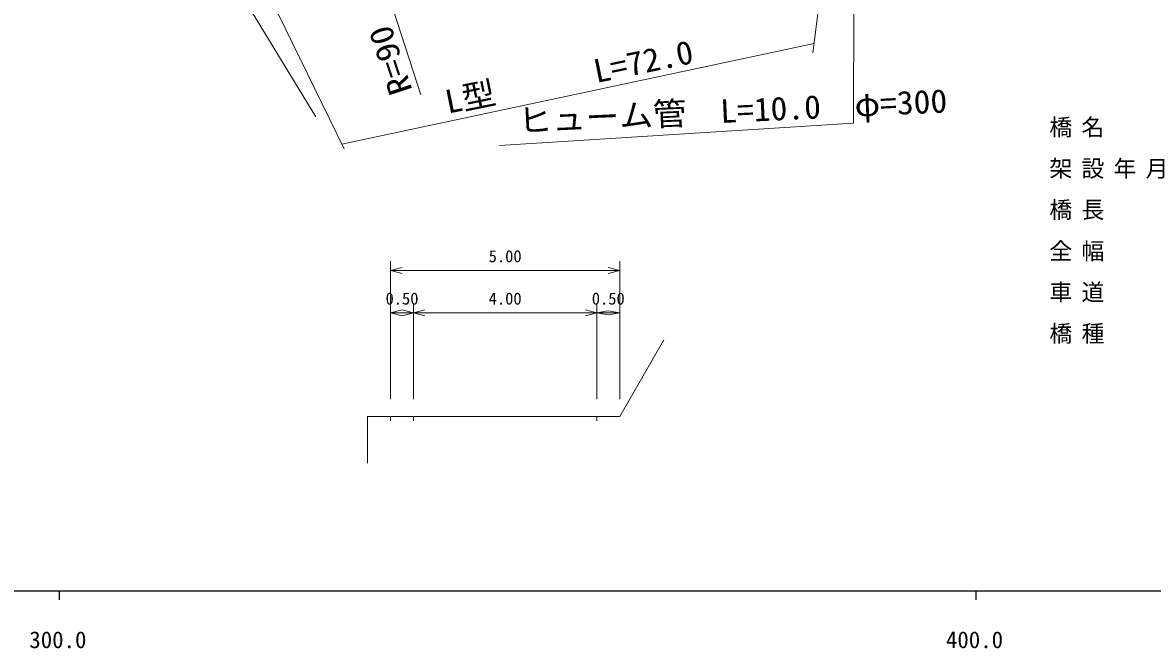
# Model space of a CAD drawing. Units: millimetres, scale not verified, with parts at other scales. Extents: x 40000 to 680000, y 20000 to 380000.
# Drawn here: x 363994 to 487252, y 198715 to 266988 of the extents above; entities that cross this region are included whole.
import ezdxf
from ezdxf.enums import TextEntityAlignment as Align

# ---------------------------------------------------------------- set-up
doc = ezdxf.new("R2010")
doc.units = ezdxf.units.MM
doc.header["$LTSCALE"] = 1000
for name, color, linetype, lineweight in [('M-BMK', 2, 'Continuous', 13), ('M-TTL-BAND', 7, 'Continuous', 25), ('M-WORK', 1, 'Continuous', 13)]:
    doc.layers.add(name, color=color, linetype=linetype, lineweight=lineweight)
doc.layers.add('M-STR-HTXT', color=7, linetype='Continuous')
doc.styles.add('ＭＳ ゴシック', font='')
doc.styles.get('ＭＳ ゴシック').set_extended_font_data('MS Gothic')

# ---------------------------------------------------------------- blocks, each defined once
blk = doc.blocks.new('open_arrow')
at = {"color": 0, "linetype": 'Continuous', "lineweight": -2}
blk.add_lwpolyline([(7.5, 1.25), (0, 0), (7.5, -1.25)], dxfattribs=at)

msp = doc.modelspace()

# ---------------------------------------------------------------- linework, layer by layer
at = {"layer": 'M-BMK'}
msp.add_open_spline([(478457, 300159), (478550, 300157), (478634, 300155), (478710, 300152), (479999, 300102), (483851, 299705), (485128, 299524), (486028, 299396), (488694, 298824), (489577, 298612), (490765, 298325), (494303, 297363), (495478, 297029), (496483, 296744), (499496, 295882), (500475, 295518), (502597, 294726), (508872, 292116), (510968, 291256), (512587, 290591), (517431, 288562), (519049, 287895), (521811, 286756), (530120, 283395), (532867, 282222), (534008, 281735), (537378, 280149), (538489, 279597), (539642, 279025), (543051, 277209), (544185, 276600), (545707, 275782), (550262, 273306), (551771, 272464), (552522, 272045), (554724, 270700), (555485, 270299), (556378, 269828), (559100, 268492), (560034, 268107), (560712, 267827), (562817, 267173), (563525, 266983), (564199, 266803), (566248, 266381), (566935, 266262), (567370, 266186), (568656, 266036), (569155, 265999)], degree=3, knots=[0, 0, 0, 0, 1, 1, 1, 2, 2, 2, 3, 3, 3, 4, 4, 4, 5, 5, 5, 6, 6, 6, 7, 7, 7, 8, 8, 8, 9, 9, 9, 10, 10, 10, 11, 11, 11, 12, 12, 12, 13, 13, 13, 14, 14, 14, 15, 15, 15, 16, 16, 16, 16], dxfattribs=at)
at = {"layer": 'M-TTL-BAND'}
for p, q in [((40000, 205000), (579000, 205000)), ((368000, 205000), (368000, 204000)), ((468000, 205000), (468000, 204000))]:
    msp.add_line(p, q, dxfattribs=at)
at = {"layer": 'M-WORK'}
for p, q in [((450212, 263692), (454262, 295725)), ((397498, 289842), (407436, 259097)), ((399084, 253223), (384709, 282568)), ((380807, 281663), (395991, 256692)), ((398833, 253736), (450342, 264720)), ((404139, 225901), (404139, 240946)), ((429139, 225901), (429139, 240946)), ((404139, 239946), (405389, 240281)), ((404139, 239946), (429139, 239946)), ((404139, 239946), (405389, 239611)), ((429139, 239946), (427889, 240281)), ((429139, 239946), (427889, 239611)), ((404139, 235327), (405389, 235662)), ((406639, 235327), (405389, 235662)), ((406639, 225901), (406639, 236327)), ((406639, 235327), (407889, 235662)), ((426639, 235327), (425389, 235662)), ((426639, 225901), (426639, 236327)), ((404139, 235327), (406639, 235327)), ((404139, 235327), (405389, 234992)), ((406639, 235327), (405389, 234992)), ((406639, 235327), (426639, 235327)), ((406639, 235327), (407889, 234992)), ((426639, 235327), (425389, 234992)), ((426639, 235327), (429139, 235327)), ((429139, 224031), (433962, 232386)), ((406639, 224031), (404139, 224031)), ((404139, 224031), (404139, 223531)), ((406639, 224031), (406639, 223531)), ((426639, 224031), (426639, 223531))]:
    msp.add_line(p, q, dxfattribs=at)
for points in [[(416011, 253576), (454636, 256031), (454738, 295790)], [(404139, 224031), (401639, 224031), (401639, 218909)], [(406639, 224031), (426639, 224031), (429139, 224031)]]:
    msp.add_lwpolyline(points, dxfattribs=at)
msp.add_open_spline([(384939, 282098), (385252, 282285), (386220, 282797), (386551, 282949), (387027, 283168), (388487, 283744), (388967, 283953), (389373, 284131), (390570, 284717), (390981, 284883), (391451, 285072), (392891, 285557), (393369, 285724), (393885, 285904), (395433, 286438), (395947, 286620), (396415, 286784), (397811, 287298), (398281, 287454), (398790, 287623), (400332, 288084), (400845, 288241), (401328, 288388), (402777, 288830), (403261, 288974), (403686, 289100), (404966, 289463), (405391, 289591), (405740, 289696), (406779, 290033), (407128, 290140), (407633, 290296), (409153, 290748), (409658, 290903), (409986, 291004), (410967, 291316), (411293, 291423), (411809, 291591), (413356, 292105), (413871, 292277), (414527, 292496), (416487, 293172), (417148, 293376), (417873, 293601), (420061, 294235), (420797, 294421), (421501, 294599), (423631, 295045), (424340, 295195), (424810, 295295), (426218, 295609), (426694, 295674), (427584, 295796), (430267, 296049), (431162, 296126), (431892, 296190), (434086, 296341), (434818, 296379), (435727, 296426), (438456, 296534), (439366, 296552), (440798, 296580), (445097, 296600), (446530, 296609), (448491, 296621), (454376, 296631), (456338, 296658), (457043, 296667), (459157, 296758), (459861, 296791), (461189, 296852), (465169, 297058), (466496, 297123), (468141, 297204), (473077, 297445), (474722, 297520), (475294, 297546), (477009, 297643), (477581, 297626), (478320, 297605), (480529, 297408), (481264, 297334), (481973, 297262), (484097, 297004), (484801, 296895), (485406, 296802), (487207, 296448), (487806, 296323), (488388, 296203), (490127, 295812), (490705, 295672), (491290, 295530), (493036, 295072), (493617, 294913), (494045, 294796), (495321, 294408), (495749, 294288), (496065, 294200), (497018, 293960), (497334, 293871), (497659, 293780), (498632, 293500), (498952, 293392), (499410, 293237), (500772, 292735), (501222, 292559), (501539, 292435), (502480, 292036), (502789, 291894), (503126, 291740), (504125, 291254), (504451, 291080), (504768, 290911), (505693, 290357), (506005, 290178), (506303, 290007), (507206, 289511), (507497, 289330), (507945, 289052), (509259, 288170), (509702, 287885), (510067, 287650), (511162, 286944), (511541, 286732), (512042, 286450), (513582, 285670), (514098, 285415), (514487, 285223), (515665, 284666), (516066, 284500), (516402, 284359), (517436, 283996), (517782, 283882), (518160, 283758), (519305, 283414), (519688, 283306), (520066, 283199), (521208, 282910), (521588, 282810), (521966, 282711), (523103, 282418), (523481, 282315), (523814, 282224), (524812, 281942), (525143, 281840), (525395, 281763), (526147, 281519), (526391, 281420), (528123, 280711), (533305, 278549), (535022, 277802), (535963, 277393), (538742, 276067), (539676, 275643), (540454, 275289), (542828, 274310), (543585, 273912), (544239, 273567), (546081, 272323), (546712, 271938), (547812, 271269), (551115, 269266), (552241, 268643), (553048, 268197), (555540, 266990), (556374, 266596), (557029, 266286), (559005, 265371), (559687, 265125), (560268, 264916), (562058, 264429), (562666, 264325), (563362, 264205), (565478, 264017), (566184, 264008), (566904, 263999), (569059, 264177), (569777, 264231), (569868, 264238), (570012, 264252), (570178, 264268)], degree=3, knots=[0, 0, 0, 0, 1, 1, 1, 2, 2, 2, 3, 3, 3, 4, 4, 4, 5, 5, 5, 6, 6, 6, 7, 7, 7, 8, 8, 8, 9, 9, 9, 10, 10, 10, 11, 11, 11, 12, 12, 12, 13, 13, 13, 14, 14, 14, 15, 15, 15, 16, 16, 16, 17, 17, 17, 18, 18, 18, 19, 19, 19, 20, 20, 20, 21, 21, 21, 22, 22, 22, 23, 23, 23, 24, 24, 24, 25, 25, 25, 26, 26, 26, 27, 27, 27, 28, 28, 28, 29, 29, 29, 30, 30, 30, 31, 31, 31, 32, 32, 32, 33, 33, 33, 34, 34, 34, 35, 35, 35, 36, 36, 36, 37, 37, 37, 38, 38, 38, 39, 39, 39, 40, 40, 40, 41, 41, 41, 42, 42, 42, 43, 43, 43, 44, 44, 44, 45, 45, 45, 46, 46, 46, 47, 47, 47, 48, 48, 48, 49, 49, 49, 50, 50, 50, 51, 51, 51, 52, 52, 52, 53, 53, 53, 54, 54, 54, 55, 55, 55, 56, 56, 56, 57, 57, 57, 58, 58, 58, 59, 59, 59, 60, 60, 60, 60], dxfattribs=at)

# ---------------------------------------------------------------- block references
at = {"layer": 'M-WORK', "xscale": 167, "yscale": 167}
msp.add_blockref('open_arrow', (426639, 235327), dxfattribs=at)
at = {"layer": 'M-WORK', "xscale": 167, "yscale": 167, "rotation": 180}
msp.add_blockref('open_arrow', (429139, 235327), dxfattribs=at)

# ---------------------------------------------------------------- texts
at = {"layer": 'M-STR-HTXT', "char_height": 1833, "attachment_point": 7, "style": 'ＭＳ ゴシック'}
for s, insert in [('\\T1.4;橋名', (476010, 254453)), ('\\T1.4;架設年月', (476010, 249953)), ('\\T1.4;橋長', (476010, 245453)), ('\\T1.4;全幅', (476010, 240953)), ('\\T1.4;車道', (476010, 236453)), ('\\T1.4;橋種', (476010, 231953))]:
    msp.add_mtext(s, dxfattribs=dict(at, insert=insert))
at = {"layer": 'M-TTL-BAND', "style": 'ＭＳ ゴシック'}
for s, p in [('300.0', (367844, 198195)), ('400.0', (467844, 198195))]:
    msp.add_text(s, height=1833, dxfattribs=at).set_placement(p, align=Align.BOTTOM_CENTER)
at = {"layer": 'M-WORK', "style": 'ＭＳ ゴシック'}
for s, rotation, width, p in [('R=90', 108.375, 1.1, (407263, 259865)), ('L型\u3000\u3000\u3000L=72.0', 11.652, 1.05, (410544, 256294)), ('ヒューム管\u3000L=10.0\u3000φ=300', 2.684, 1.05, (418167, 254231))]:
    msp.add_text(s, height=2566, rotation=rotation, dxfattribs=dict(at, width=width)).set_placement(p, align=Align.BOTTOM_LEFT)
for s, p in [('5.00', (416639, 240446)), ('0.50', (405389, 235827)), ('4.00', (416639, 235827)), ('0.50', (427889, 235827))]:
    msp.add_text(s, height=1320, dxfattribs=at).set_placement(p, align=Align.BOTTOM_CENTER)

doc.saveas('drawing.dxf')
